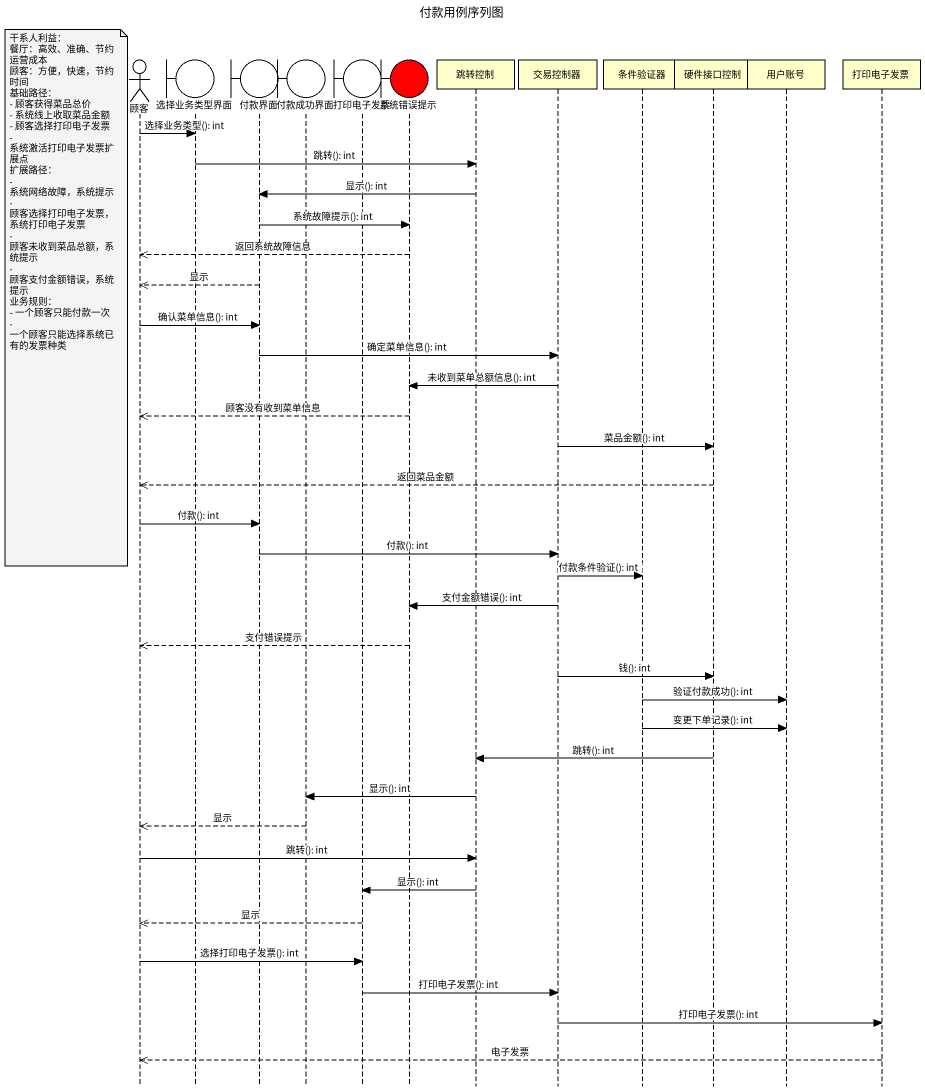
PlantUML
@startuml
title 付款用例序列图
hide footbox
actor 顾客
boundary 选择业务类型界面
boundary 付款界面
boundary 付款成功界面
boundary 打印电子发票
boundary 系统错误提示 #FF0000
participant 跳转控制
participant 交易控制器
participant 条件验证器
participant 硬件接口控制
participant 用户账号
participant "打印电子发票" as 打印电子发票_2

顾客 -> 选择业务类型界面 : 选择业务类型(): int
选择业务类型界面 -> 跳转控制 : 跳转(): int
跳转控制 -> 付款界面 : 显示(): int
付款界面 -> 系统错误提示 : 系统故障提示(): int
系统错误提示 -->> 顾客 : 返回系统故障信息
付款界面 -->> 顾客 : 显示
note left of 顾客
  干系人利益：
  餐厅：高效、准确、节约运营成本
  顾客：方便，快速，节约时间
  基础路径：
  - 顾客获得菜品总价
  - 系统线上收取菜品金额
  - 顾客选择打印电子发票
  - 系统激活打印电子发票扩展点
  扩展路径：
  - 系统网络故障，系统提示
  - 顾客选择打印电子发票，系统打印电子发票
  - 顾客未收到菜品总额，系统提示
  - 顾客支付金额错误，系统提示
  业务规则：
  - 一个顾客只能付款一次
  - 一个顾客只能选择系统已有的发票种类
end note
顾客 -> 付款界面 : 确认菜单信息(): int
付款界面 -> 交易控制器 : 确定菜单信息(): int
交易控制器 -> 系统错误提示 : 未收到菜单总额信息(): int
系统错误提示 -->> 顾客 : 顾客没有收到菜单信息
交易控制器 -> 硬件接口控制 : 菜品金额(): int
硬件接口控制 -->> 顾客 : 返回菜品金额
顾客 -> 付款界面 : 付款(): int
付款界面 -> 交易控制器 : 付款(): int
交易控制器 -> 条件验证器 : 付款条件验证(): int
交易控制器 -> 系统错误提示 : 支付金额错误(): int
系统错误提示 -->> 顾客 : 支付错误提示
交易控制器 -> 硬件接口控制 : 钱(): int
条件验证器 -> 用户账号 : 验证付款成功(): int
条件验证器 -> 用户账号 : 变更下单记录(): int
硬件接口控制 -> 跳转控制 : 跳转(): int
跳转控制 -> 付款成功界面 : 显示(): int
付款成功界面 -->> 顾客 : 显示
顾客 -> 跳转控制 : 跳转(): int
跳转控制 -> 打印电子发票 : 显示(): int
打印电子发票 -->> 顾客 : 显示
顾客 -> 打印电子发票 : 选择打印电子发票(): int
打印电子发票 -> 交易控制器 : 打印电子发票(): int
交易控制器 -> 打印电子发票_2 : 打印电子发票(): int
打印电子发票_2 -->> 顾客 : 电子发票
@enduml
